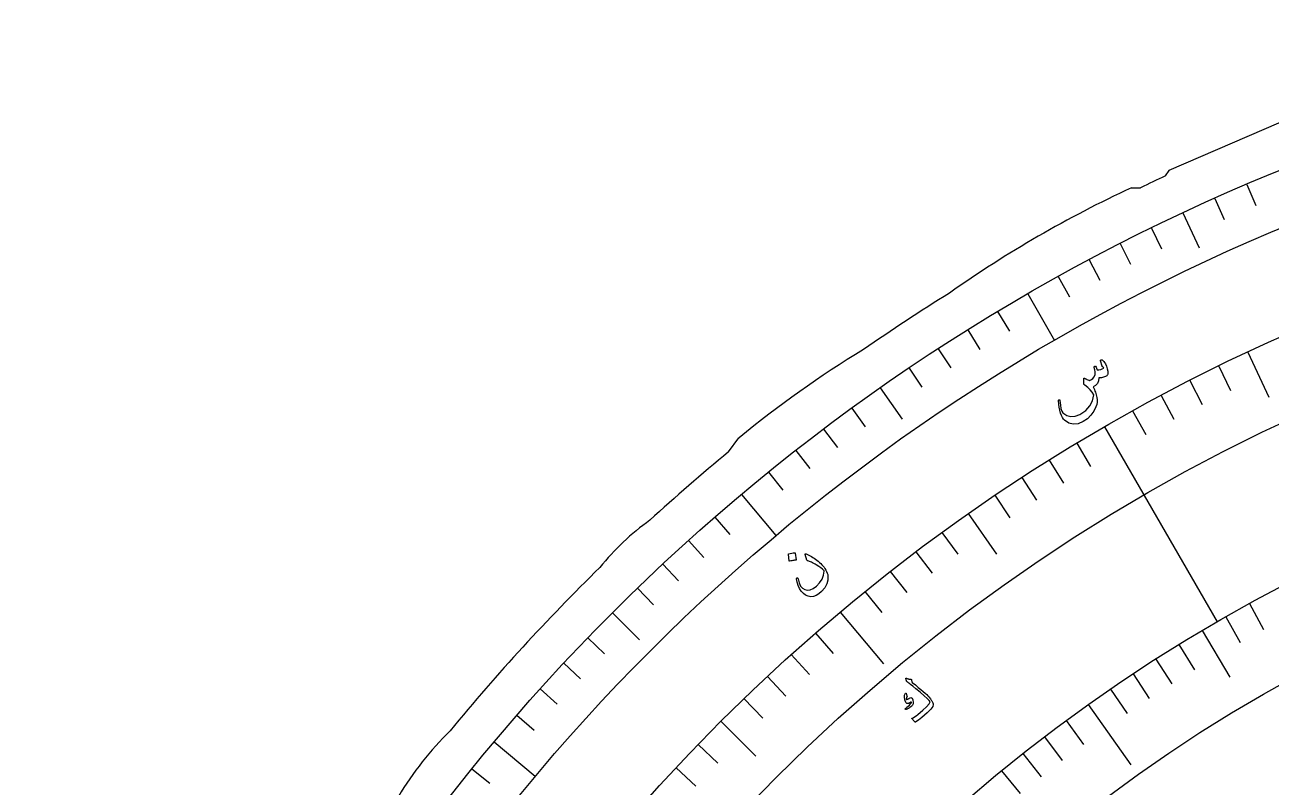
# Model space of a CAD drawing. Header units: millimetres. Extents: x -62 to 62, y -62 to 70.
# Drawn here: x -60.76 to -23.01, y 37.68 to 60.76 of the extents above; entities that cross this region are included whole.
import ezdxf

# ---------------------------------------------------------------- set-up
doc = ezdxf.new("R2010")
doc.units = ezdxf.units.MM
for name, color, linetype in [('CUT_OUTER', 1, 'Continuous'), ('ENGRAVE', 7, 'Continuous'), ('ENGRAVE_FINE', 8, 'Continuous'), ('TEXT', 5, 'Continuous')]:
    doc.layers.add(name, color=color, linetype=linetype)

msp = doc.modelspace()

# ---------------------------------------------------------------- linework, layer by layer
at = {"layer": 'CUT_OUTER'}
for points in [[(-26.21, 56.1874), (-26.0978, 56.3556), (-26.0957, 56.3585), (-26.0925, 56.36), (-22.2557, 58.0166)], [(-27.2403, 55.8302), (-27.2366, 55.8304), (-26.9618, 55.8304)], [(-39.445, 47.8336), (-39.129, 48.2549), (-39.1268, 48.2576)]]:
    msp.add_lwpolyline(points, dxfattribs=at)
for centre, radius, start, end in [((-6.7194, 14.1713), 46.3166, 114.88585, 115.91541), ((-12.1503, 23.3764), 35.7905, 114.93682, 125.14232), ((-0.3029, 0.4559), 61.4526, 121.872352, 124.777796), ((-18.077, 22.5607), 33.2178, 121.34224, 129.32297), ((-0.5315, 0.6114), 61.1899, 129.490224, 132.446923), ((-37.4642, 39.6306), 7.5276, 125.43916, 141.33546), ((-0.0852, 0.0786), 61.8841, 134.346431, 140.561139), ((-40.5369, 31.9849), 10.4281, 134.75032, 148.70619)]:
    msp.add_arc(centre, radius, start, end, dxfattribs=at)
at = {"layer": 'ENGRAVE'}
for points in [[(-25.6783, 55.0673), (-25.187, 54.0137)], [(-30.38, 52.6197), (-29.5662, 51.2102)], [(-23.7131, 50.8529), (-23.079, 49.4931)], [(-34.8505, 49.7717), (-34.1837, 48.8194)], [(-28.055, 48.5927), (-24.645, 42.6864)], [(-39.0558, 46.5449), (-38.0096, 45.2981)], [(-32.1834, 45.9626), (-31.3228, 44.7336)], [(-42.9638, 42.9638), (-42.1418, 42.1418)], [(-36.0668, 42.9828), (-34.7517, 41.4154)], [(-25.0959, 42.4229), (-24.2625, 41.0141)], [(-28.5498, 40.1797), (-27.257, 38.3603)], [(-39.6758, 39.6758), (-38.6148, 38.6148)], [(-46.5449, 39.0558), (-45.2981, 38.0096)]]:
    msp.add_lwpolyline(points, dxfattribs=at)
for radius in [60.76, 60.76, 59.1325, 56.11, 56.11, 53.723, 49.29, 49.29, 46.686, 41.85, 41.85]:
    msp.add_circle((0, 0), radius, dxfattribs=at)
at = {"layer": 'ENGRAVE_FINE'}
for points in [[(-23.7408, 55.9299), (-23.4683, 55.2878)], [(-24.7133, 55.507), (-24.4296, 54.8698)], [(-26.6354, 54.6107), (-26.3297, 53.9838)], [(-27.5845, 54.1376), (-27.2678, 53.5161)], [(-28.5251, 53.6479), (-28.1976, 53.032)], [(-29.457, 53.1419), (-29.1189, 52.5318)], [(-31.2937, 52.0815), (-30.9345, 51.4836)], [(-32.1979, 51.5274), (-31.8283, 50.9359)], [(-33.0923, 50.9576), (-32.7124, 50.3727)], [(-33.9766, 50.3723), (-33.5865, 49.7941)], [(-24.597, 50.4313), (-24.2382, 49.6958)], [(-25.4734, 49.9944), (-25.1019, 49.2652)], [(-26.342, 49.5422), (-25.9578, 48.8196)], [(-35.7138, 49.1559), (-35.3039, 48.5916)], [(-27.2027, 49.0749), (-26.8059, 48.3591)], [(-36.5663, 48.5251), (-36.1465, 47.968)], [(-28.8988, 48.0957), (-28.4773, 47.3942)], [(-37.4076, 47.8795), (-36.9782, 47.3299)], [(-29.7338, 47.584), (-29.3001, 46.8899)], [(-38.2375, 47.2194), (-37.7986, 46.6773)], [(-30.5597, 47.0578), (-30.114, 46.3714)], [(-31.3763, 46.5173), (-30.9187, 45.8388)], [(-39.8621, 45.8562), (-39.4045, 45.3297)], [(-32.9806, 45.3939), (-32.4996, 44.7318)], [(-40.6564, 45.1535), (-40.1897, 44.6351)], [(-33.7678, 44.8114), (-33.2753, 44.1578)], [(-41.4382, 44.4371), (-40.9625, 43.9269)], [(-34.5448, 44.2153), (-34.0409, 43.5704)], [(-42.2074, 43.7071), (-41.7229, 43.2053)], [(-35.3112, 43.6057), (-34.7961, 42.9696)], [(-23.6652, 43.2373), (-23.2365, 42.4541)], [(-24.3838, 42.8361), (-23.9422, 42.0602)], [(-36.8115, 42.3468), (-36.2746, 41.7291)], [(-43.7071, 42.2074), (-43.2053, 41.7229)], [(-25.8011, 41.9977), (-25.3337, 41.237)], [(-37.5449, 41.6979), (-36.9973, 41.0897)], [(-26.4993, 41.5607), (-26.0193, 40.8079)], [(-44.4371, 41.4382), (-43.9269, 40.9625)], [(-38.2669, 41.0363), (-37.7088, 40.4377)], [(-27.1903, 41.112), (-26.6978, 40.3673)], [(-45.1535, 40.6564), (-44.6351, 40.1897)], [(-27.8738, 40.6516), (-27.369, 39.9153)], [(-38.9773, 40.3622), (-38.4088, 39.7734)], [(-45.8562, 39.8621), (-45.3297, 39.4045)], [(-29.2181, 39.6965), (-28.6888, 38.9774)], [(-40.3622, 38.9773), (-39.7734, 38.4088)], [(-29.8783, 39.2019), (-29.3371, 38.4919)], [(-30.5304, 38.6963), (-29.9774, 37.9954)], [(-47.2194, 38.2375), (-46.6773, 37.7986)], [(-41.0363, 38.2669), (-40.4377, 37.7088)], [(-31.1741, 38.1796), (-30.6094, 37.488)]]:
    msp.add_lwpolyline(points, dxfattribs=at)
at = {"layer": 'TEXT'}
for points in [[(-28.1719, 50.5858), (-28.1732, 50.5963), (-28.1721, 50.6049), (-28.1688, 50.6116), (-28.163, 50.6164), (-28.1542, 50.62), (-28.1456, 50.621), (-28.1371, 50.6193), (-28.1287, 50.615), (-28.1039, 50.5967), (-28.079, 50.5708), (-28.0541, 50.5373), (-28.0291, 50.496), (-27.9953, 50.4249), (-27.9718, 50.3523), (-27.9589, 50.2785), (-27.9563, 50.2034), (-27.9587, 50.1836), (-27.9639, 50.1664), (-27.9718, 50.1519), (-27.9825, 50.14), (-28.0285, 50.1103), (-28.0845, 50.09), (-28.1507, 50.079), (-28.227, 50.0774), (-28.2381, 49.9819), (-28.271, 49.904), (-28.3255, 49.8436), (-28.4017, 49.8006), (-28.3808, 49.7582), (-28.3619, 49.7167), (-28.3449, 49.6761), (-28.3299, 49.6366), (-28.3168, 49.5977), (-28.3054, 49.5593), (-28.2956, 49.5215), (-28.2876, 49.484), (-28.2783, 49.4136), (-28.2796, 49.3428), (-28.2915, 49.2717), (-28.3139, 49.2004), (-28.3819, 49.0609), (-28.4688, 48.94), (-28.5747, 48.8374), (-28.6997, 48.7529), (-28.8576, 48.6868), (-29.0042, 48.6709), (-29.1397, 48.7053), (-29.2642, 48.7901), (-29.2969, 48.828), (-29.3281, 48.8772), (-29.3576, 48.9378), (-29.3856, 49.0098), (-29.4105, 49.0922), (-29.4296, 49.1819), (-29.4429, 49.279), (-29.4503, 49.3835), (-29.4501, 49.3905), (-29.4483, 49.3965), (-29.4449, 49.4014), (-29.4399, 49.4054), (-29.4342, 49.4081), (-29.4287, 49.4095), (-29.4233, 49.4094), (-29.418, 49.408), (-29.4129, 49.4043), (-29.4091, 49.3996), (-29.4066, 49.3938), (-29.4054, 49.3868), (-29.3931, 49.2493), (-29.3736, 49.1417), (-29.3473, 49.0639), (-29.3141, 49.0161), (-29.2003, 48.9349), (-29.0769, 48.9), (-28.9439, 48.9114), (-28.8011, 48.9688), (-28.6244, 49.0881), (-28.496, 49.2259), (-28.4158, 49.3824), (-28.3837, 49.5581), (-28.4288, 49.6359), (-28.4887, 49.7109), (-28.5635, 49.7833), (-28.6532, 49.8528), (-28.6633, 49.8593), (-28.6705, 49.8661), (-28.6751, 49.8732), (-28.6769, 49.8805), (-28.6789, 49.9082), (-28.6806, 49.9343), (-28.6821, 49.9587), (-28.6832, 49.9815), (-28.6839, 50.0025), (-28.6841, 50.0214), (-28.6836, 50.0382), (-28.6827, 50.0529), (-28.6812, 50.0597), (-28.678, 50.0639), (-28.673, 50.0657), (-28.6662, 50.0649), (-28.6623, 50.0636), (-28.6565, 50.0614), (-28.6489, 50.0583), (-28.6395, 50.0543), (-28.6285, 50.0493), (-28.6163, 50.0431), (-28.6027, 50.0357), (-28.5877, 50.0272), (-28.5582, 50.0111), (-28.5351, 50.0005), (-28.5182, 49.9953), (-28.5077, 49.9955), (-28.4546, 50.0201), (-28.4088, 50.0575), (-28.3703, 50.1078), (-28.3391, 50.171), (-28.3336, 50.2044), (-28.3365, 50.2522), (-28.3479, 50.3145), (-28.3678, 50.3914), (-28.3697, 50.3987), (-28.3695, 50.4059), (-28.3673, 50.4129), (-28.3631, 50.4198), (-28.3586, 50.4252), (-28.3534, 50.429), (-28.3478, 50.4313), (-28.3415, 50.4319), (-28.3271, 50.4239), (-28.3114, 50.4026), (-28.2943, 50.3678), (-28.2759, 50.3198), (-28.2227, 50.3178), (-28.1716, 50.3256), (-28.1224, 50.3432), (-28.0751, 50.3705), (-28.0837, 50.3845), (-28.092, 50.3951), (-28.1, 50.4023), (-28.1078, 50.4061), (-28.116, 50.4093), (-28.1222, 50.4135), (-28.1265, 50.4188), (-28.1288, 50.4252)], [(-37.6315, 44.7306), (-37.6312, 44.7346), (-37.6292, 44.7384), (-37.6256, 44.7422), (-37.6205, 44.7458), (-37.5752, 44.7607), (-37.5294, 44.771), (-37.4831, 44.7766), (-37.4362, 44.7775), (-37.4306, 44.7763), (-37.4266, 44.7739), (-37.424, 44.7702), (-37.423, 44.7652), (-37.3955, 44.5662), (-37.3959, 44.5605), (-37.3992, 44.5565), (-37.4053, 44.5541), (-37.4143, 44.5533), (-37.422, 44.5526), (-37.434, 44.5513), (-37.4503, 44.5493), (-37.4709, 44.5467), (-37.4959, 44.5432), (-37.5256, 44.5387), (-37.5601, 44.5331), (-37.5992, 44.5264), (-37.6048, 44.5261), (-37.6087, 44.5272), (-37.6109, 44.5297), (-37.6113, 44.5338)], [(-37.0938, 44.742), (-37.055, 44.725), (-37.0157, 44.7063), (-36.9758, 44.6859), (-36.9352, 44.6639), (-36.894, 44.6398), (-36.8523, 44.6132), (-36.8101, 44.5842), (-36.7673, 44.5527), (-36.7261, 44.5202), (-36.6871, 44.4864), (-36.6503, 44.4513), (-36.6158, 44.4149), (-36.5834, 44.3771), (-36.553, 44.3378), (-36.5246, 44.2971), (-36.4983, 44.2548), (-36.4737, 44.2079), (-36.4547, 44.1616), (-36.4411, 44.1158), (-36.433, 44.0706), (-36.4339, 43.9515), (-36.4669, 43.8336), (-36.532, 43.7168), (-36.629, 43.601), (-36.7096, 43.5297), (-36.7909, 43.4799), (-36.8731, 43.4515), (-36.9562, 43.4447), (-37.0355, 43.4592), (-37.1097, 43.492), (-37.1788, 43.5431), (-37.2427, 43.6126), (-37.2979, 43.6968), (-37.3397, 43.7874), (-37.368, 43.8844), (-37.3826, 43.9877), (-37.3824, 44.0011), (-37.3795, 44.0109), (-37.3739, 44.0171), (-37.3656, 44.0198), (-37.3554, 44.0193), (-37.3475, 44.0131), (-37.3418, 44.0014), (-37.3384, 43.9842), (-37.3088, 43.8636), (-37.2649, 43.7695), (-37.2066, 43.702), (-37.1342, 43.6609), (-37.0539, 43.6468), (-36.969, 43.6601), (-36.8792, 43.7008), (-36.7845, 43.7688), (-36.6858, 43.8696), (-36.6134, 43.9783), (-36.5674, 44.095), (-36.5477, 44.2199), (-36.5481, 44.2234), (-36.5497, 44.2276), (-36.5528, 44.2326), (-36.5571, 44.2382), (-36.5953, 44.2795), (-36.6461, 44.3223), (-36.7096, 44.3667), (-36.7856, 44.4126), (-36.8253, 44.4345), (-36.8627, 44.4545), (-36.8978, 44.4726), (-36.9306, 44.4887), (-36.9612, 44.5028), (-36.9894, 44.5145), (-37.0154, 44.524), (-37.0391, 44.5311), (-37.051, 44.5353), (-37.0602, 44.5406), (-37.0666, 44.547), (-37.0704, 44.5546), (-37.1242, 44.7255), (-37.1255, 44.737), (-37.1208, 44.7435), (-37.1102, 44.7452), (-37.0938, 44.742)], [(-34.049, 40.9766), (-34.0317, 40.9696), (-34.0146, 40.9634), (-33.9978, 40.9582), (-33.9813, 40.9539), (-33.9649, 40.9505), (-33.9486, 40.9482), (-33.9324, 40.9469), (-33.9164, 40.9466), (-33.909, 40.9451), (-33.9034, 40.9409), (-33.8997, 40.9339), (-33.8977, 40.9241), (-33.8899, 40.8706), (-33.8888, 40.865), (-33.8876, 40.8605), (-33.8863, 40.8571), (-33.8848, 40.8548), (-33.7854, 40.775), (-33.6963, 40.7023), (-33.6174, 40.6367), (-33.5488, 40.5782), (-33.4906, 40.5268), (-33.4428, 40.4827), (-33.4056, 40.4458), (-33.3787, 40.416), (-33.3307, 40.3579), (-33.3165, 40.3386), (-33.3031, 40.3184), (-33.2906, 40.2975), (-33.2789, 40.2758), (-33.2681, 40.2532), (-33.2582, 40.2297), (-33.2493, 40.2053), (-33.2414, 40.1799), (-33.2537, 40.1223), (-33.3162, 40.0383), (-33.4285, 39.9276), (-33.5905, 39.7898), (-33.6428, 39.7487), (-33.6921, 39.7119), (-33.7387, 39.6794), (-33.7824, 39.6513), (-33.7873, 39.6498), (-33.7918, 39.6499), (-33.7959, 39.6516), (-33.7996, 39.6549), (-33.8159, 39.6719), (-33.8307, 39.6876), (-33.8438, 39.7018), (-33.8554, 39.7145), (-33.8655, 39.726), (-33.8743, 39.7364), (-33.8817, 39.7456), (-33.8878, 39.7537), (-33.891, 39.7585), (-33.8915, 39.7622), (-33.8894, 39.7649), (-33.8846, 39.7665), (-33.8502, 39.7815), (-33.8098, 39.8054), (-33.7633, 39.8382), (-33.7107, 39.8798), (-33.5577, 40.0088), (-33.4437, 40.1165), (-33.3689, 40.2034), (-33.3336, 40.2696), (-33.3635, 40.3056), (-33.4252, 40.3651), (-33.5186, 40.4481), (-33.6438, 40.5545), (-33.7704, 40.66), (-33.8665, 40.7393), (-33.9323, 40.7927), (-33.9676, 40.82), (-33.9776, 40.8273), (-33.9869, 40.834), (-33.9956, 40.8403), (-34.0036, 40.8462), (-34.0109, 40.8515), (-34.0175, 40.8561), (-34.0233, 40.8602), (-34.0283, 40.8636), (-34.0386, 40.8717), (-34.0468, 40.8809), (-34.0527, 40.8911), (-34.0565, 40.9023), (-34.071, 40.9663), (-34.0717, 40.9709), (-34.0713, 40.9746), (-34.0699, 40.9774), (-34.0675, 40.9793), (-34.0634, 40.9801), (-34.0589, 40.9799), (-34.0541, 40.9788), (-34.049, 40.9766)], [(-34.0845, 40.5295), (-34.082, 40.5311), (-34.0794, 40.5318), (-34.0765, 40.5317), (-34.0734, 40.5308), (-34.0714, 40.5293), (-34.0696, 40.5274), (-34.0679, 40.5252), (-34.0665, 40.5225), (-34.0389, 40.439), (-34.0366, 40.4301), (-34.0357, 40.4226), (-34.0362, 40.4164), (-34.0381, 40.4115), (-34.0495, 40.3948), (-34.0576, 40.3785), (-34.0622, 40.3629), (-34.0636, 40.3477), (-34.0616, 40.3421), (-34.0555, 40.3394), (-34.0454, 40.3397), (-34.0311, 40.3429), (-34.0225, 40.3463), (-34.0139, 40.3499), (-34.0051, 40.3539), (-33.9962, 40.3582), (-33.9872, 40.3629), (-33.9779, 40.3681), (-33.9684, 40.3737), (-33.9586, 40.3798), (-33.918, 40.3927), (-33.8869, 40.3752), (-33.8652, 40.3274), (-33.853, 40.2493), (-33.8529, 40.2231), (-33.8553, 40.2005), (-33.8604, 40.1816), (-33.8679, 40.1663), (-33.8788, 40.1525), (-33.896, 40.136), (-33.9196, 40.117), (-33.9495, 40.0953), (-33.9651, 40.0845), (-33.9803, 40.0748), (-33.9951, 40.0661), (-34.0096, 40.0585), (-34.0235, 40.0518), (-34.0366, 40.0456), (-34.0491, 40.0401), (-34.0608, 40.0352), (-34.0691, 40.0336), (-34.0762, 40.0337), (-34.0821, 40.0357), (-34.0867, 40.0395), (-34.0899, 40.0447), (-34.0905, 40.0499), (-34.0885, 40.055), (-34.0839, 40.06), (-34.0684, 40.0751), (-34.0506, 40.0919), (-34.0304, 40.1104), (-34.0079, 40.1306), (-33.9658, 40.1684), (-33.9343, 40.1994), (-33.9134, 40.2238), (-33.903, 40.2415), (-33.9022, 40.2445), (-33.9027, 40.2472), (-33.9045, 40.2496), (-33.9075, 40.2517), (-33.91, 40.2525), (-33.9132, 40.2524), (-33.9172, 40.2515), (-33.922, 40.2496), (-33.9633, 40.2289), (-33.9811, 40.2209), (-33.9978, 40.2158), (-34.0135, 40.2137), (-34.0281, 40.2144), (-34.0425, 40.2176), (-34.0545, 40.2234), (-34.0638, 40.2319), (-34.0706, 40.243), (-34.1052, 40.3277), (-34.119, 40.4037), (-34.1121, 40.471), (-34.0845, 40.5295)]]:
    msp.add_lwpolyline(points, close=True, dxfattribs=at)

doc.saveas('drawing.dxf')
